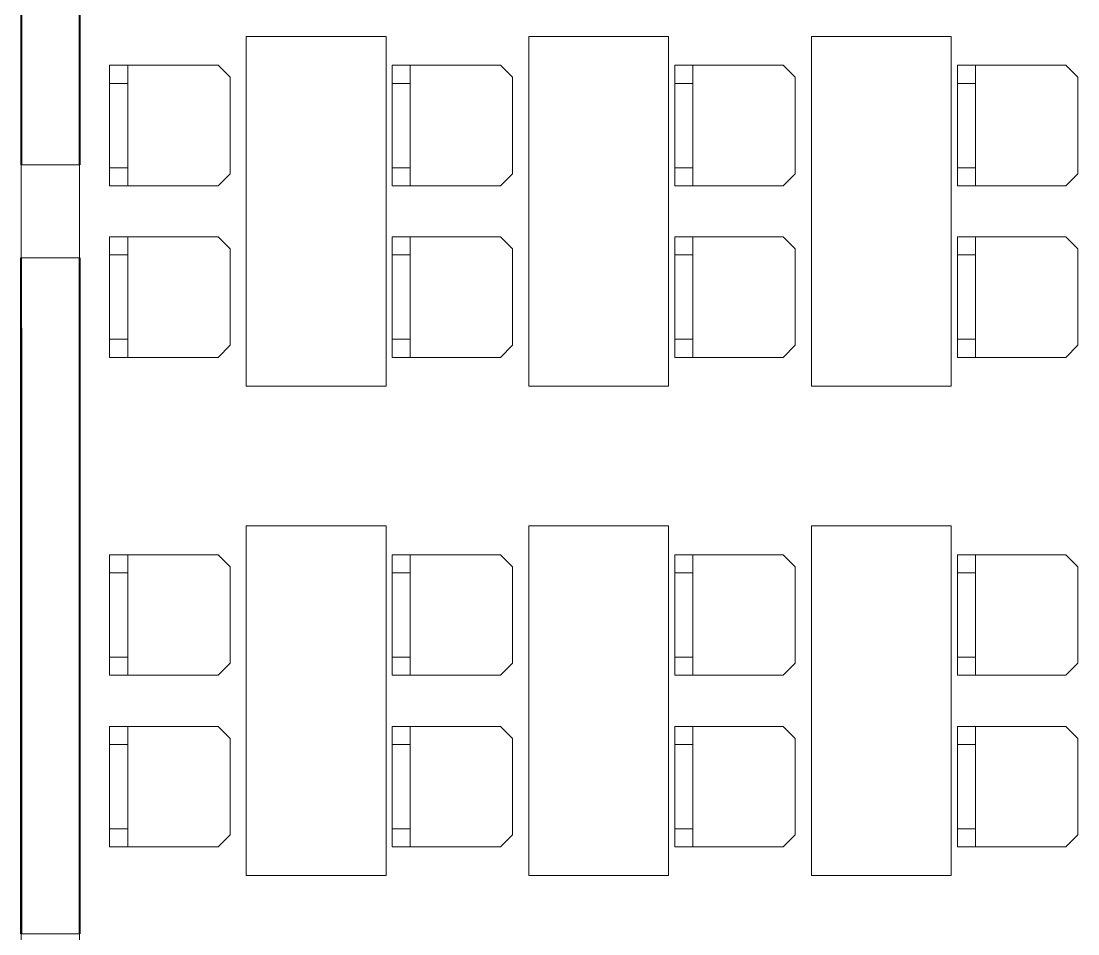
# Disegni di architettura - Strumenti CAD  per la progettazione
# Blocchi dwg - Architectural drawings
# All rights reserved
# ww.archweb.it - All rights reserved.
# Model space of a CAD drawing. Header units: millimetres. Extents: x 315.3 to 348.3, y 162.6 to 179.8.
# Drawn here: x 319.488 to 324.02, y 168.573 to 172.489 of the extents above; entities that cross this region are included whole.
import ezdxf

# ---------------------------------------------------------------- set-up
doc = ezdxf.new("R2010")
doc.units = ezdxf.units.MM
for name, color, linetype, lineweight in [('ARREDI attrezzature - furniture', 175, 'Continuous', 9), ('MURATURA sezioni - section wall', 7, 'Continuous', 40), ('STRUTTURA - structure', 7, 'Continuous', 20)]:
    doc.layers.add(name, color=color, linetype=linetype, lineweight=lineweight)

msp = doc.modelspace()

# ---------------------------------------------------------------- linework, layer by layer
at = {"layer": 'ARREDI attrezzature - furniture'}
for p, q in [((320.384, 172.2479, -0.5168), (320.3323, 172.2996, -0.5168)), ((321.5958, 172.2479, -0.5168), (321.5441, 172.2996, -0.5168)), ((322.8081, 172.2479, -0.5168), (322.7564, 172.2996, -0.5168)), ((324.0199, 172.2479, -0.5168), (323.9682, 172.2996, -0.5168)), ((319.8672, 171.9766), (319.8672, 172.1187)), ((321.079, 171.9766), (321.079, 172.1187)), ((322.2913, 171.9766), (322.2913, 172.1187)), ((323.5031, 171.9766), (323.5031, 172.1187)), ((320.3323, 171.7828, -0.5168), (320.384, 171.8345, -0.5168)), ((321.5441, 171.7828, -0.5168), (321.5958, 171.8345, -0.5168)), ((322.7564, 171.7828, -0.5168), (322.8081, 171.8345, -0.5168)), ((323.9682, 171.7828, -0.5168), (324.0199, 171.8345, -0.5168)), ((320.3323, 171.5632, -0.5168), (320.384, 171.5115, -0.5168)), ((321.5441, 171.5632, -0.5168), (321.5958, 171.5115, -0.5168)), ((322.7564, 171.5632, -0.5168), (322.8081, 171.5115, -0.5168)), ((323.9682, 171.5632, -0.5168), (324.0199, 171.5115, -0.5168)), ((319.8672, 171.3694), (319.8672, 171.2273)), ((321.079, 171.3694), (321.079, 171.2273)), ((322.2913, 171.3694), (322.2913, 171.2273)), ((323.5031, 171.3694), (323.5031, 171.2273)), ((320.384, 171.0981, -0.5168), (320.3323, 171.0464, -0.5168)), ((321.5958, 171.0981, -0.5168), (321.5441, 171.0464, -0.5168)), ((322.8081, 171.0981, -0.5168), (322.7564, 171.0464, -0.5168)), ((324.0199, 171.0981, -0.5168), (323.9682, 171.0464, -0.5168)), ((320.384, 170.1479, -0.5168), (320.3323, 170.1996, -0.5168)), ((321.5958, 170.1479, -0.5168), (321.5441, 170.1996, -0.5168)), ((322.8081, 170.1479, -0.5168), (322.7564, 170.1996, -0.5168)), ((324.0199, 170.1479, -0.5168), (323.9682, 170.1996, -0.5168)), ((319.8672, 169.8766), (319.8672, 170.0187)), ((321.079, 169.8766), (321.079, 170.0187)), ((322.2913, 169.8766), (322.2913, 170.0187)), ((323.5031, 169.8766), (323.5031, 170.0187)), ((320.3323, 169.6828, -0.5168), (320.384, 169.7345, -0.5168)), ((321.5441, 169.6828, -0.5168), (321.5958, 169.7345, -0.5168)), ((322.7564, 169.6828, -0.5168), (322.8081, 169.7345, -0.5168)), ((323.9682, 169.6828, -0.5168), (324.0199, 169.7345, -0.5168)), ((320.3323, 169.4632, -0.5168), (320.384, 169.4115, -0.5168)), ((321.5441, 169.4632, -0.5168), (321.5958, 169.4115, -0.5168)), ((322.7564, 169.4632, -0.5168), (322.8081, 169.4115, -0.5168)), ((323.9682, 169.4632, -0.5168), (324.0199, 169.4115, -0.5168)), ((319.8672, 169.2694), (319.8672, 169.1273)), ((321.079, 169.2694), (321.079, 169.1273)), ((322.2913, 169.2694), (322.2913, 169.1273)), ((323.5031, 169.2694), (323.5031, 169.1273)), ((320.384, 168.9981, -0.5168), (320.3323, 168.9464, -0.5168)), ((321.5958, 168.9981, -0.5168), (321.5441, 168.9464, -0.5168)), ((322.8081, 168.9981, -0.5168), (322.7564, 168.9464, -0.5168)), ((324.0199, 168.9981, -0.5168), (323.9682, 168.9464, -0.5168))]:
    msp.add_line(p, q, dxfattribs=at)
for points in [[(321.0527, 172.423), (321.0527, 170.923), (320.4527, 170.923), (320.4527, 172.423), (321.0527, 172.423)], [(322.2645, 172.423), (322.2645, 170.923), (321.6645, 170.923), (321.6645, 172.423), (322.2645, 172.423)], [(323.4768, 172.423), (323.4768, 170.923), (322.8768, 170.923), (322.8768, 172.423), (323.4768, 172.423)], [(319.9448, 171.8603), (319.9448, 172.2221)], [(321.1566, 171.8603), (321.1566, 172.2221)], [(322.3688, 171.8603), (322.3688, 172.2221)], [(323.5806, 171.8603), (323.5806, 172.2221)], [(319.9448, 171.4857), (319.9448, 171.124)], [(321.1566, 171.4857), (321.1566, 171.124)], [(322.3688, 171.4857), (322.3688, 171.124)], [(323.5806, 171.4857), (323.5806, 171.124)], [(321.0527, 168.823), (321.0527, 170.323), (320.4527, 170.323), (320.4527, 168.823), (321.0527, 168.823)], [(322.2645, 168.823), (322.2645, 170.323), (321.6645, 170.323), (321.6645, 168.823), (322.2645, 168.823)], [(323.4768, 168.823), (323.4768, 170.323), (322.8768, 170.323), (322.8768, 168.823), (323.4768, 168.823)], [(319.9448, 169.7603), (319.9448, 170.1221)], [(321.1566, 169.7603), (321.1566, 170.1221)], [(322.3688, 169.7603), (322.3688, 170.1221)], [(323.5806, 169.7603), (323.5806, 170.1221)], [(319.9448, 169.3857), (319.9448, 169.024)], [(321.1566, 169.3857), (321.1566, 169.024)], [(322.3688, 169.3857), (322.3688, 169.024)], [(323.5806, 169.3857), (323.5806, 169.024)]]:
    msp.add_lwpolyline(points, dxfattribs=at)
at = {"layer": 'ARREDI attrezzature - furniture', "elevation": 0.2584}
for points in [[(319.8672, 171.8345), (319.8672, 172.2221), (319.8672, 172.2221)], [(321.079, 171.8345), (321.079, 172.2221), (321.079, 172.2221)], [(322.2913, 171.8345), (322.2913, 172.2221), (322.2913, 172.2221)], [(323.5031, 171.8345), (323.5031, 172.2221), (323.5031, 172.2221)], [(319.8672, 171.5115), (319.8672, 171.124), (319.8672, 171.124)], [(321.079, 171.5115), (321.079, 171.124), (321.079, 171.124)], [(322.2913, 171.5115), (322.2913, 171.124), (322.2913, 171.124)], [(323.5031, 171.5115), (323.5031, 171.124), (323.5031, 171.124)], [(319.8672, 169.7345), (319.8672, 170.1221), (319.8672, 170.1221)], [(321.079, 169.7345), (321.079, 170.1221), (321.079, 170.1221)], [(322.2913, 169.7345), (322.2913, 170.1221), (322.2913, 170.1221)], [(323.5031, 169.7345), (323.5031, 170.1221), (323.5031, 170.1221)], [(319.8672, 169.4115), (319.8672, 169.024), (319.8672, 169.024)], [(321.079, 169.4115), (321.079, 169.024), (321.079, 169.024)], [(322.2913, 169.4115), (322.2913, 169.024), (322.2913, 169.024)], [(323.5031, 169.4115), (323.5031, 169.024), (323.5031, 169.024)]]:
    msp.add_lwpolyline(points, dxfattribs=at)
at = {"layer": 'ARREDI attrezzature - furniture'}
for points, invisible_edges in [([(319.9189, 172.2996), (319.9448, 171.7828, 0.5168), (320.3323, 171.7828), (320.3323, 172.2996)], 5), ([(320.3323, 171.7828), (320.3323, 172.2996), (320.384, 172.2479), (320.384, 171.8345)], 1), ([(321.1307, 172.2996), (321.1566, 171.7828, 0.5168), (321.5441, 171.7828), (321.5441, 172.2996)], 5), ([(321.5441, 171.7828), (321.5441, 172.2996), (321.5958, 172.2479), (321.5958, 171.8345)], 1), ([(322.343, 172.2996), (322.3688, 171.7828, 0.5168), (322.7564, 171.7828), (322.7564, 172.2996)], 5), ([(322.7564, 171.7828), (322.7564, 172.2996), (322.8081, 172.2479), (322.8081, 171.8345)], 1), ([(323.5548, 172.2996), (323.5806, 171.7828, 0.5168), (323.9682, 171.7828), (323.9682, 172.2996)], 5), ([(323.9682, 171.7828), (323.9682, 172.2996), (324.0199, 172.2479), (324.0199, 171.8345)], 1), ([(319.8672, 171.8603, 0.5168), (319.8672, 172.2221), (319.8672, 172.2221), (319.8672, 171.8603, 0.5168)], 4), ([(321.079, 171.8603, 0.5168), (321.079, 172.2221), (321.079, 172.2221), (321.079, 171.8603, 0.5168)], 4), ([(322.2913, 171.8603, 0.5168), (322.2913, 172.2221), (322.2913, 172.2221), (322.2913, 171.8603, 0.5168)], 4), ([(323.5031, 171.8603, 0.5168), (323.5031, 172.2221), (323.5031, 172.2221), (323.5031, 171.8603, 0.5168)], 4), ([(319.9189, 171.0464), (319.9448, 171.5632, 0.5168), (320.3323, 171.5632), (320.3323, 171.0464)], 5), ([(320.3323, 171.5632), (320.3323, 171.0464), (320.384, 171.0981), (320.384, 171.5115)], 1), ([(321.1307, 171.0464), (321.1566, 171.5632, 0.5168), (321.5441, 171.5632), (321.5441, 171.0464)], 5), ([(321.5441, 171.5632), (321.5441, 171.0464), (321.5958, 171.0981), (321.5958, 171.5115)], 1), ([(322.343, 171.0464), (322.3688, 171.5632, 0.5168), (322.7564, 171.5632), (322.7564, 171.0464)], 5), ([(322.7564, 171.5632), (322.7564, 171.0464), (322.8081, 171.0981), (322.8081, 171.5115)], 1), ([(323.5548, 171.0464), (323.5806, 171.5632, 0.5168), (323.9682, 171.5632), (323.9682, 171.0464)], 5), ([(323.9682, 171.5632), (323.9682, 171.0464), (324.0199, 171.0981), (324.0199, 171.5115)], 1), ([(319.8672, 171.4857, 0.5168), (319.8672, 171.124), (319.8672, 171.124), (319.8672, 171.4857, 0.5168)], 4), ([(321.079, 171.4857, 0.5168), (321.079, 171.124), (321.079, 171.124), (321.079, 171.4857, 0.5168)], 4), ([(322.2913, 171.4857, 0.5168), (322.2913, 171.124), (322.2913, 171.124), (322.2913, 171.4857, 0.5168)], 4), ([(323.5031, 171.4857, 0.5168), (323.5031, 171.124), (323.5031, 171.124), (323.5031, 171.4857, 0.5168)], 4), ([(319.9189, 170.1996), (319.9448, 169.6828, 0.5168), (320.3323, 169.6828), (320.3323, 170.1996)], 5), ([(320.3323, 169.6828), (320.3323, 170.1996), (320.384, 170.1479), (320.384, 169.7345)], 1), ([(321.1307, 170.1996), (321.1566, 169.6828, 0.5168), (321.5441, 169.6828), (321.5441, 170.1996)], 5), ([(321.5441, 169.6828), (321.5441, 170.1996), (321.5958, 170.1479), (321.5958, 169.7345)], 1), ([(322.343, 170.1996), (322.3688, 169.6828, 0.5168), (322.7564, 169.6828), (322.7564, 170.1996)], 5), ([(322.7564, 169.6828), (322.7564, 170.1996), (322.8081, 170.1479), (322.8081, 169.7345)], 1), ([(323.5548, 170.1996), (323.5806, 169.6828, 0.5168), (323.9682, 169.6828), (323.9682, 170.1996)], 5), ([(323.9682, 169.6828), (323.9682, 170.1996), (324.0199, 170.1479), (324.0199, 169.7345)], 1), ([(319.8672, 169.7603, 0.5168), (319.8672, 170.1221), (319.8672, 170.1221), (319.8672, 169.7603, 0.5168)], 4), ([(321.079, 169.7603, 0.5168), (321.079, 170.1221), (321.079, 170.1221), (321.079, 169.7603, 0.5168)], 4), ([(322.2913, 169.7603, 0.5168), (322.2913, 170.1221), (322.2913, 170.1221), (322.2913, 169.7603, 0.5168)], 4), ([(323.5031, 169.7603, 0.5168), (323.5031, 170.1221), (323.5031, 170.1221), (323.5031, 169.7603, 0.5168)], 4), ([(319.9189, 168.9464), (319.9448, 169.4632, 0.5168), (320.3323, 169.4632), (320.3323, 168.9464)], 5), ([(320.3323, 169.4632), (320.3323, 168.9464), (320.384, 168.9981), (320.384, 169.4115)], 1), ([(321.1307, 168.9464), (321.1566, 169.4632, 0.5168), (321.5441, 169.4632), (321.5441, 168.9464)], 5), ([(321.5441, 169.4632), (321.5441, 168.9464), (321.5958, 168.9981), (321.5958, 169.4115)], 1), ([(322.343, 168.9464), (322.3688, 169.4632, 0.5168), (322.7564, 169.4632), (322.7564, 168.9464)], 5), ([(322.7564, 169.4632), (322.7564, 168.9464), (322.8081, 168.9981), (322.8081, 169.4115)], 1), ([(323.5548, 168.9464), (323.5806, 169.4632, 0.5168), (323.9682, 169.4632), (323.9682, 168.9464)], 5), ([(323.9682, 169.4632), (323.9682, 168.9464), (324.0199, 168.9981), (324.0199, 169.4115)], 1), ([(319.8672, 169.3857, 0.5168), (319.8672, 169.024), (319.8672, 169.024), (319.8672, 169.3857, 0.5168)], 4), ([(321.079, 169.3857, 0.5168), (321.079, 169.024), (321.079, 169.024), (321.079, 169.3857, 0.5168)], 4), ([(322.2913, 169.3857, 0.5168), (322.2913, 169.024), (322.2913, 169.024), (322.2913, 169.3857, 0.5168)], 4), ([(323.5031, 169.3857, 0.5168), (323.5031, 169.024), (323.5031, 169.024), (323.5031, 169.3857, 0.5168)], 4)]:
    msp.add_3dface(points, dxfattribs=dict(at, invisible_edges=invisible_edges))
at = {"layer": 'MURATURA sezioni - section wall'}
msp.add_line((319.4878, 168.573), (319.4878, 171.473), dxfattribs=at)
for points in [[(319.4878, 174.773), (319.4878, 171.873)], [(319.7378, 174.773), (319.7378, 171.873)], [(319.7378, 171.473), (319.7378, 168.573)], [(319.4878, 171.173), (319.4878, 168.573)]]:
    msp.add_lwpolyline(points, dxfattribs=at)
at = {"layer": 'STRUTTURA - structure'}
for points in [[(319.7378, 171.873), (319.7378, 171.473), (319.4878, 171.473), (319.4878, 171.873)], [(319.7378, 168.573), (319.7378, 168.173), (319.4878, 168.173), (319.4878, 168.573)]]:
    msp.add_lwpolyline(points, close=True, dxfattribs=at)

# ---------------------------------------------------------------- meshes
at = {"layer": 'ARREDI attrezzature - furniture'}
mesh = msp.add_polymesh((6, 3), dxfattribs=at)
for k, corner in enumerate([(319.9448, 172.2221, 1.4211), (319.9448, 172.2221, 0.5168), (319.9448, 172.2221, 0.5168), (319.8672, 172.2221, 1.4211), (319.8672, 172.2221, 0.5168), (319.8672, 172.2221, 0.5168), (319.8672, 172.2996, 1.4211), (319.8672, 172.2996, 0.5168), (319.8672, 172.2221, 0.5168), (319.9448, 172.2996, 1.4211), (319.9448, 172.2996, 0.5168), (319.9448, 172.2221, 0.5168), (319.9448, 172.2996, 1.4211), (319.9448, 172.2996, 1.4211), (319.9448, 172.2221, 1.4211), (319.8672, 172.2996, 1.4211), (319.8672, 172.2996, 1.4211), (319.8672, 172.2221, 1.4211)]):
    mesh.set_mesh_vertex(divmod(k, 3), corner)
mesh = msp.add_polymesh((6, 3), dxfattribs=at)
for k, corner in enumerate([(321.1566, 172.2221, 1.4211), (321.1566, 172.2221, 0.5168), (321.1566, 172.2221, 0.5168), (321.079, 172.2221, 1.4211), (321.079, 172.2221, 0.5168), (321.079, 172.2221, 0.5168), (321.079, 172.2996, 1.4211), (321.079, 172.2996, 0.5168), (321.079, 172.2221, 0.5168), (321.1566, 172.2996, 1.4211), (321.1566, 172.2996, 0.5168), (321.1566, 172.2221, 0.5168), (321.1566, 172.2996, 1.4211), (321.1566, 172.2996, 1.4211), (321.1566, 172.2221, 1.4211), (321.079, 172.2996, 1.4211), (321.079, 172.2996, 1.4211), (321.079, 172.2221, 1.4211)]):
    mesh.set_mesh_vertex(divmod(k, 3), corner)
mesh = msp.add_polymesh((6, 3), dxfattribs=at)
for k, corner in enumerate([(322.3688, 172.2221, 1.4211), (322.3688, 172.2221, 0.5168), (322.3688, 172.2221, 0.5168), (322.2913, 172.2221, 1.4211), (322.2913, 172.2221, 0.5168), (322.2913, 172.2221, 0.5168), (322.2913, 172.2996, 1.4211), (322.2913, 172.2996, 0.5168), (322.2913, 172.2221, 0.5168), (322.3688, 172.2996, 1.4211), (322.3688, 172.2996, 0.5168), (322.3688, 172.2221, 0.5168), (322.3688, 172.2996, 1.4211), (322.3688, 172.2996, 1.4211), (322.3688, 172.2221, 1.4211), (322.2913, 172.2996, 1.4211), (322.2913, 172.2996, 1.4211), (322.2913, 172.2221, 1.4211)]):
    mesh.set_mesh_vertex(divmod(k, 3), corner)
mesh = msp.add_polymesh((6, 3), dxfattribs=at)
for k, corner in enumerate([(323.5806, 172.2221, 1.4211), (323.5806, 172.2221, 0.5168), (323.5806, 172.2221, 0.5168), (323.5031, 172.2221, 1.4211), (323.5031, 172.2221, 0.5168), (323.5031, 172.2221, 0.5168), (323.5031, 172.2996, 1.4211), (323.5031, 172.2996, 0.5168), (323.5031, 172.2221, 0.5168), (323.5806, 172.2996, 1.4211), (323.5806, 172.2996, 0.5168), (323.5806, 172.2221, 0.5168), (323.5806, 172.2996, 1.4211), (323.5806, 172.2996, 1.4211), (323.5806, 172.2221, 1.4211), (323.5031, 172.2996, 1.4211), (323.5031, 172.2996, 1.4211), (323.5031, 172.2221, 1.4211)]):
    mesh.set_mesh_vertex(divmod(k, 3), corner)
mesh = msp.add_polymesh((6, 3), dxfattribs=at)
for k, corner in enumerate([(319.9448, 171.8603, 1.4211), (319.9448, 171.8603, 0.5168), (319.9448, 171.8603, 0.5168), (319.8672, 171.8603, 1.4211), (319.8672, 171.8603, 0.5168), (319.8672, 171.8603, 0.5168), (319.8672, 171.7828, 1.4211), (319.8672, 171.7828, 0.5168), (319.8672, 171.8603, 0.5168), (319.9448, 171.7828, 1.4211), (319.9448, 171.7828, 0.5168), (319.9448, 171.8603, 0.5168), (319.9448, 171.7828, 1.4211), (319.9448, 171.7828, 1.4211), (319.9448, 171.8603, 1.4211), (319.8672, 171.7828, 1.4211), (319.8672, 171.7828, 1.4211), (319.8672, 171.8603, 1.4211)]):
    mesh.set_mesh_vertex(divmod(k, 3), corner)
mesh = msp.add_polymesh((6, 3), dxfattribs=at)
for k, corner in enumerate([(321.1566, 171.8603, 1.4211), (321.1566, 171.8603, 0.5168), (321.1566, 171.8603, 0.5168), (321.079, 171.8603, 1.4211), (321.079, 171.8603, 0.5168), (321.079, 171.8603, 0.5168), (321.079, 171.7828, 1.4211), (321.079, 171.7828, 0.5168), (321.079, 171.8603, 0.5168), (321.1566, 171.7828, 1.4211), (321.1566, 171.7828, 0.5168), (321.1566, 171.8603, 0.5168), (321.1566, 171.7828, 1.4211), (321.1566, 171.7828, 1.4211), (321.1566, 171.8603, 1.4211), (321.079, 171.7828, 1.4211), (321.079, 171.7828, 1.4211), (321.079, 171.8603, 1.4211)]):
    mesh.set_mesh_vertex(divmod(k, 3), corner)
mesh = msp.add_polymesh((6, 3), dxfattribs=at)
for k, corner in enumerate([(322.3688, 171.8603, 1.4211), (322.3688, 171.8603, 0.5168), (322.3688, 171.8603, 0.5168), (322.2913, 171.8603, 1.4211), (322.2913, 171.8603, 0.5168), (322.2913, 171.8603, 0.5168), (322.2913, 171.7828, 1.4211), (322.2913, 171.7828, 0.5168), (322.2913, 171.8603, 0.5168), (322.3688, 171.7828, 1.4211), (322.3688, 171.7828, 0.5168), (322.3688, 171.8603, 0.5168), (322.3688, 171.7828, 1.4211), (322.3688, 171.7828, 1.4211), (322.3688, 171.8603, 1.4211), (322.2913, 171.7828, 1.4211), (322.2913, 171.7828, 1.4211), (322.2913, 171.8603, 1.4211)]):
    mesh.set_mesh_vertex(divmod(k, 3), corner)
mesh = msp.add_polymesh((6, 3), dxfattribs=at)
for k, corner in enumerate([(323.5806, 171.8603, 1.4211), (323.5806, 171.8603, 0.5168), (323.5806, 171.8603, 0.5168), (323.5031, 171.8603, 1.4211), (323.5031, 171.8603, 0.5168), (323.5031, 171.8603, 0.5168), (323.5031, 171.7828, 1.4211), (323.5031, 171.7828, 0.5168), (323.5031, 171.8603, 0.5168), (323.5806, 171.7828, 1.4211), (323.5806, 171.7828, 0.5168), (323.5806, 171.8603, 0.5168), (323.5806, 171.7828, 1.4211), (323.5806, 171.7828, 1.4211), (323.5806, 171.8603, 1.4211), (323.5031, 171.7828, 1.4211), (323.5031, 171.7828, 1.4211), (323.5031, 171.8603, 1.4211)]):
    mesh.set_mesh_vertex(divmod(k, 3), corner)
mesh = msp.add_polymesh((6, 3), dxfattribs=at)
for k, corner in enumerate([(319.9448, 171.4857, 1.4211), (319.9448, 171.4857, 0.5168), (319.9448, 171.4857, 0.5168), (319.8672, 171.4857, 1.4211), (319.8672, 171.4857, 0.5168), (319.8672, 171.4857, 0.5168), (319.8672, 171.5632, 1.4211), (319.8672, 171.5632, 0.5168), (319.8672, 171.4857, 0.5168), (319.9448, 171.5632, 1.4211), (319.9448, 171.5632, 0.5168), (319.9448, 171.4857, 0.5168), (319.9448, 171.5632, 1.4211), (319.9448, 171.5632, 1.4211), (319.9448, 171.4857, 1.4211), (319.8672, 171.5632, 1.4211), (319.8672, 171.5632, 1.4211), (319.8672, 171.4857, 1.4211)]):
    mesh.set_mesh_vertex(divmod(k, 3), corner)
mesh = msp.add_polymesh((6, 3), dxfattribs=at)
for k, corner in enumerate([(321.1566, 171.4857, 1.4211), (321.1566, 171.4857, 0.5168), (321.1566, 171.4857, 0.5168), (321.079, 171.4857, 1.4211), (321.079, 171.4857, 0.5168), (321.079, 171.4857, 0.5168), (321.079, 171.5632, 1.4211), (321.079, 171.5632, 0.5168), (321.079, 171.4857, 0.5168), (321.1566, 171.5632, 1.4211), (321.1566, 171.5632, 0.5168), (321.1566, 171.4857, 0.5168), (321.1566, 171.5632, 1.4211), (321.1566, 171.5632, 1.4211), (321.1566, 171.4857, 1.4211), (321.079, 171.5632, 1.4211), (321.079, 171.5632, 1.4211), (321.079, 171.4857, 1.4211)]):
    mesh.set_mesh_vertex(divmod(k, 3), corner)
mesh = msp.add_polymesh((6, 3), dxfattribs=at)
for k, corner in enumerate([(322.3688, 171.4857, 1.4211), (322.3688, 171.4857, 0.5168), (322.3688, 171.4857, 0.5168), (322.2913, 171.4857, 1.4211), (322.2913, 171.4857, 0.5168), (322.2913, 171.4857, 0.5168), (322.2913, 171.5632, 1.4211), (322.2913, 171.5632, 0.5168), (322.2913, 171.4857, 0.5168), (322.3688, 171.5632, 1.4211), (322.3688, 171.5632, 0.5168), (322.3688, 171.4857, 0.5168), (322.3688, 171.5632, 1.4211), (322.3688, 171.5632, 1.4211), (322.3688, 171.4857, 1.4211), (322.2913, 171.5632, 1.4211), (322.2913, 171.5632, 1.4211), (322.2913, 171.4857, 1.4211)]):
    mesh.set_mesh_vertex(divmod(k, 3), corner)
mesh = msp.add_polymesh((6, 3), dxfattribs=at)
for k, corner in enumerate([(323.5806, 171.4857, 1.4211), (323.5806, 171.4857, 0.5168), (323.5806, 171.4857, 0.5168), (323.5031, 171.4857, 1.4211), (323.5031, 171.4857, 0.5168), (323.5031, 171.4857, 0.5168), (323.5031, 171.5632, 1.4211), (323.5031, 171.5632, 0.5168), (323.5031, 171.4857, 0.5168), (323.5806, 171.5632, 1.4211), (323.5806, 171.5632, 0.5168), (323.5806, 171.4857, 0.5168), (323.5806, 171.5632, 1.4211), (323.5806, 171.5632, 1.4211), (323.5806, 171.4857, 1.4211), (323.5031, 171.5632, 1.4211), (323.5031, 171.5632, 1.4211), (323.5031, 171.4857, 1.4211)]):
    mesh.set_mesh_vertex(divmod(k, 3), corner)
mesh = msp.add_polymesh((6, 3), dxfattribs=at)
for k, corner in enumerate([(319.9448, 171.124, 1.4211), (319.9448, 171.124, 0.5168), (319.9448, 171.124, 0.5168), (319.8672, 171.124, 1.4211), (319.8672, 171.124, 0.5168), (319.8672, 171.124, 0.5168), (319.8672, 171.0464, 1.4211), (319.8672, 171.0464, 0.5168), (319.8672, 171.124, 0.5168), (319.9448, 171.0464, 1.4211), (319.9448, 171.0464, 0.5168), (319.9448, 171.124, 0.5168), (319.9448, 171.0464, 1.4211), (319.9448, 171.0464, 1.4211), (319.9448, 171.124, 1.4211), (319.8672, 171.0464, 1.4211), (319.8672, 171.0464, 1.4211), (319.8672, 171.124, 1.4211)]):
    mesh.set_mesh_vertex(divmod(k, 3), corner)
mesh = msp.add_polymesh((6, 3), dxfattribs=at)
for k, corner in enumerate([(321.1566, 171.124, 1.4211), (321.1566, 171.124, 0.5168), (321.1566, 171.124, 0.5168), (321.079, 171.124, 1.4211), (321.079, 171.124, 0.5168), (321.079, 171.124, 0.5168), (321.079, 171.0464, 1.4211), (321.079, 171.0464, 0.5168), (321.079, 171.124, 0.5168), (321.1566, 171.0464, 1.4211), (321.1566, 171.0464, 0.5168), (321.1566, 171.124, 0.5168), (321.1566, 171.0464, 1.4211), (321.1566, 171.0464, 1.4211), (321.1566, 171.124, 1.4211), (321.079, 171.0464, 1.4211), (321.079, 171.0464, 1.4211), (321.079, 171.124, 1.4211)]):
    mesh.set_mesh_vertex(divmod(k, 3), corner)
mesh = msp.add_polymesh((6, 3), dxfattribs=at)
for k, corner in enumerate([(322.3688, 171.124, 1.4211), (322.3688, 171.124, 0.5168), (322.3688, 171.124, 0.5168), (322.2913, 171.124, 1.4211), (322.2913, 171.124, 0.5168), (322.2913, 171.124, 0.5168), (322.2913, 171.0464, 1.4211), (322.2913, 171.0464, 0.5168), (322.2913, 171.124, 0.5168), (322.3688, 171.0464, 1.4211), (322.3688, 171.0464, 0.5168), (322.3688, 171.124, 0.5168), (322.3688, 171.0464, 1.4211), (322.3688, 171.0464, 1.4211), (322.3688, 171.124, 1.4211), (322.2913, 171.0464, 1.4211), (322.2913, 171.0464, 1.4211), (322.2913, 171.124, 1.4211)]):
    mesh.set_mesh_vertex(divmod(k, 3), corner)
mesh = msp.add_polymesh((6, 3), dxfattribs=at)
for k, corner in enumerate([(323.5806, 171.124, 1.4211), (323.5806, 171.124, 0.5168), (323.5806, 171.124, 0.5168), (323.5031, 171.124, 1.4211), (323.5031, 171.124, 0.5168), (323.5031, 171.124, 0.5168), (323.5031, 171.0464, 1.4211), (323.5031, 171.0464, 0.5168), (323.5031, 171.124, 0.5168), (323.5806, 171.0464, 1.4211), (323.5806, 171.0464, 0.5168), (323.5806, 171.124, 0.5168), (323.5806, 171.0464, 1.4211), (323.5806, 171.0464, 1.4211), (323.5806, 171.124, 1.4211), (323.5031, 171.0464, 1.4211), (323.5031, 171.0464, 1.4211), (323.5031, 171.124, 1.4211)]):
    mesh.set_mesh_vertex(divmod(k, 3), corner)
mesh = msp.add_polymesh((6, 3), dxfattribs=at)
for k, corner in enumerate([(319.9448, 170.1221, 1.4211), (319.9448, 170.1221, 0.5168), (319.9448, 170.1221, 0.5168), (319.8672, 170.1221, 1.4211), (319.8672, 170.1221, 0.5168), (319.8672, 170.1221, 0.5168), (319.8672, 170.1996, 1.4211), (319.8672, 170.1996, 0.5168), (319.8672, 170.1221, 0.5168), (319.9448, 170.1996, 1.4211), (319.9448, 170.1996, 0.5168), (319.9448, 170.1221, 0.5168), (319.9448, 170.1996, 1.4211), (319.9448, 170.1996, 1.4211), (319.9448, 170.1221, 1.4211), (319.8672, 170.1996, 1.4211), (319.8672, 170.1996, 1.4211), (319.8672, 170.1221, 1.4211)]):
    mesh.set_mesh_vertex(divmod(k, 3), corner)
mesh = msp.add_polymesh((6, 3), dxfattribs=at)
for k, corner in enumerate([(321.1566, 170.1221, 1.4211), (321.1566, 170.1221, 0.5168), (321.1566, 170.1221, 0.5168), (321.079, 170.1221, 1.4211), (321.079, 170.1221, 0.5168), (321.079, 170.1221, 0.5168), (321.079, 170.1996, 1.4211), (321.079, 170.1996, 0.5168), (321.079, 170.1221, 0.5168), (321.1566, 170.1996, 1.4211), (321.1566, 170.1996, 0.5168), (321.1566, 170.1221, 0.5168), (321.1566, 170.1996, 1.4211), (321.1566, 170.1996, 1.4211), (321.1566, 170.1221, 1.4211), (321.079, 170.1996, 1.4211), (321.079, 170.1996, 1.4211), (321.079, 170.1221, 1.4211)]):
    mesh.set_mesh_vertex(divmod(k, 3), corner)
mesh = msp.add_polymesh((6, 3), dxfattribs=at)
for k, corner in enumerate([(322.3688, 170.1221, 1.4211), (322.3688, 170.1221, 0.5168), (322.3688, 170.1221, 0.5168), (322.2913, 170.1221, 1.4211), (322.2913, 170.1221, 0.5168), (322.2913, 170.1221, 0.5168), (322.2913, 170.1996, 1.4211), (322.2913, 170.1996, 0.5168), (322.2913, 170.1221, 0.5168), (322.3688, 170.1996, 1.4211), (322.3688, 170.1996, 0.5168), (322.3688, 170.1221, 0.5168), (322.3688, 170.1996, 1.4211), (322.3688, 170.1996, 1.4211), (322.3688, 170.1221, 1.4211), (322.2913, 170.1996, 1.4211), (322.2913, 170.1996, 1.4211), (322.2913, 170.1221, 1.4211)]):
    mesh.set_mesh_vertex(divmod(k, 3), corner)
mesh = msp.add_polymesh((6, 3), dxfattribs=at)
for k, corner in enumerate([(323.5806, 170.1221, 1.4211), (323.5806, 170.1221, 0.5168), (323.5806, 170.1221, 0.5168), (323.5031, 170.1221, 1.4211), (323.5031, 170.1221, 0.5168), (323.5031, 170.1221, 0.5168), (323.5031, 170.1996, 1.4211), (323.5031, 170.1996, 0.5168), (323.5031, 170.1221, 0.5168), (323.5806, 170.1996, 1.4211), (323.5806, 170.1996, 0.5168), (323.5806, 170.1221, 0.5168), (323.5806, 170.1996, 1.4211), (323.5806, 170.1996, 1.4211), (323.5806, 170.1221, 1.4211), (323.5031, 170.1996, 1.4211), (323.5031, 170.1996, 1.4211), (323.5031, 170.1221, 1.4211)]):
    mesh.set_mesh_vertex(divmod(k, 3), corner)
mesh = msp.add_polymesh((6, 3), dxfattribs=at)
for k, corner in enumerate([(319.9448, 169.7603, 1.4211), (319.9448, 169.7603, 0.5168), (319.9448, 169.7603, 0.5168), (319.8672, 169.7603, 1.4211), (319.8672, 169.7603, 0.5168), (319.8672, 169.7603, 0.5168), (319.8672, 169.6828, 1.4211), (319.8672, 169.6828, 0.5168), (319.8672, 169.7603, 0.5168), (319.9448, 169.6828, 1.4211), (319.9448, 169.6828, 0.5168), (319.9448, 169.7603, 0.5168), (319.9448, 169.6828, 1.4211), (319.9448, 169.6828, 1.4211), (319.9448, 169.7603, 1.4211), (319.8672, 169.6828, 1.4211), (319.8672, 169.6828, 1.4211), (319.8672, 169.7603, 1.4211)]):
    mesh.set_mesh_vertex(divmod(k, 3), corner)
mesh = msp.add_polymesh((6, 3), dxfattribs=at)
for k, corner in enumerate([(321.1566, 169.7603, 1.4211), (321.1566, 169.7603, 0.5168), (321.1566, 169.7603, 0.5168), (321.079, 169.7603, 1.4211), (321.079, 169.7603, 0.5168), (321.079, 169.7603, 0.5168), (321.079, 169.6828, 1.4211), (321.079, 169.6828, 0.5168), (321.079, 169.7603, 0.5168), (321.1566, 169.6828, 1.4211), (321.1566, 169.6828, 0.5168), (321.1566, 169.7603, 0.5168), (321.1566, 169.6828, 1.4211), (321.1566, 169.6828, 1.4211), (321.1566, 169.7603, 1.4211), (321.079, 169.6828, 1.4211), (321.079, 169.6828, 1.4211), (321.079, 169.7603, 1.4211)]):
    mesh.set_mesh_vertex(divmod(k, 3), corner)
mesh = msp.add_polymesh((6, 3), dxfattribs=at)
for k, corner in enumerate([(322.3688, 169.7603, 1.4211), (322.3688, 169.7603, 0.5168), (322.3688, 169.7603, 0.5168), (322.2913, 169.7603, 1.4211), (322.2913, 169.7603, 0.5168), (322.2913, 169.7603, 0.5168), (322.2913, 169.6828, 1.4211), (322.2913, 169.6828, 0.5168), (322.2913, 169.7603, 0.5168), (322.3688, 169.6828, 1.4211), (322.3688, 169.6828, 0.5168), (322.3688, 169.7603, 0.5168), (322.3688, 169.6828, 1.4211), (322.3688, 169.6828, 1.4211), (322.3688, 169.7603, 1.4211), (322.2913, 169.6828, 1.4211), (322.2913, 169.6828, 1.4211), (322.2913, 169.7603, 1.4211)]):
    mesh.set_mesh_vertex(divmod(k, 3), corner)
mesh = msp.add_polymesh((6, 3), dxfattribs=at)
for k, corner in enumerate([(323.5806, 169.7603, 1.4211), (323.5806, 169.7603, 0.5168), (323.5806, 169.7603, 0.5168), (323.5031, 169.7603, 1.4211), (323.5031, 169.7603, 0.5168), (323.5031, 169.7603, 0.5168), (323.5031, 169.6828, 1.4211), (323.5031, 169.6828, 0.5168), (323.5031, 169.7603, 0.5168), (323.5806, 169.6828, 1.4211), (323.5806, 169.6828, 0.5168), (323.5806, 169.7603, 0.5168), (323.5806, 169.6828, 1.4211), (323.5806, 169.6828, 1.4211), (323.5806, 169.7603, 1.4211), (323.5031, 169.6828, 1.4211), (323.5031, 169.6828, 1.4211), (323.5031, 169.7603, 1.4211)]):
    mesh.set_mesh_vertex(divmod(k, 3), corner)
mesh = msp.add_polymesh((6, 3), dxfattribs=at)
for k, corner in enumerate([(319.9448, 169.3857, 1.4211), (319.9448, 169.3857, 0.5168), (319.9448, 169.3857, 0.5168), (319.8672, 169.3857, 1.4211), (319.8672, 169.3857, 0.5168), (319.8672, 169.3857, 0.5168), (319.8672, 169.4632, 1.4211), (319.8672, 169.4632, 0.5168), (319.8672, 169.3857, 0.5168), (319.9448, 169.4632, 1.4211), (319.9448, 169.4632, 0.5168), (319.9448, 169.3857, 0.5168), (319.9448, 169.4632, 1.4211), (319.9448, 169.4632, 1.4211), (319.9448, 169.3857, 1.4211), (319.8672, 169.4632, 1.4211), (319.8672, 169.4632, 1.4211), (319.8672, 169.3857, 1.4211)]):
    mesh.set_mesh_vertex(divmod(k, 3), corner)
mesh = msp.add_polymesh((6, 3), dxfattribs=at)
for k, corner in enumerate([(321.1566, 169.3857, 1.4211), (321.1566, 169.3857, 0.5168), (321.1566, 169.3857, 0.5168), (321.079, 169.3857, 1.4211), (321.079, 169.3857, 0.5168), (321.079, 169.3857, 0.5168), (321.079, 169.4632, 1.4211), (321.079, 169.4632, 0.5168), (321.079, 169.3857, 0.5168), (321.1566, 169.4632, 1.4211), (321.1566, 169.4632, 0.5168), (321.1566, 169.3857, 0.5168), (321.1566, 169.4632, 1.4211), (321.1566, 169.4632, 1.4211), (321.1566, 169.3857, 1.4211), (321.079, 169.4632, 1.4211), (321.079, 169.4632, 1.4211), (321.079, 169.3857, 1.4211)]):
    mesh.set_mesh_vertex(divmod(k, 3), corner)
mesh = msp.add_polymesh((6, 3), dxfattribs=at)
for k, corner in enumerate([(322.3688, 169.3857, 1.4211), (322.3688, 169.3857, 0.5168), (322.3688, 169.3857, 0.5168), (322.2913, 169.3857, 1.4211), (322.2913, 169.3857, 0.5168), (322.2913, 169.3857, 0.5168), (322.2913, 169.4632, 1.4211), (322.2913, 169.4632, 0.5168), (322.2913, 169.3857, 0.5168), (322.3688, 169.4632, 1.4211), (322.3688, 169.4632, 0.5168), (322.3688, 169.3857, 0.5168), (322.3688, 169.4632, 1.4211), (322.3688, 169.4632, 1.4211), (322.3688, 169.3857, 1.4211), (322.2913, 169.4632, 1.4211), (322.2913, 169.4632, 1.4211), (322.2913, 169.3857, 1.4211)]):
    mesh.set_mesh_vertex(divmod(k, 3), corner)
mesh = msp.add_polymesh((6, 3), dxfattribs=at)
for k, corner in enumerate([(323.5806, 169.3857, 1.4211), (323.5806, 169.3857, 0.5168), (323.5806, 169.3857, 0.5168), (323.5031, 169.3857, 1.4211), (323.5031, 169.3857, 0.5168), (323.5031, 169.3857, 0.5168), (323.5031, 169.4632, 1.4211), (323.5031, 169.4632, 0.5168), (323.5031, 169.3857, 0.5168), (323.5806, 169.4632, 1.4211), (323.5806, 169.4632, 0.5168), (323.5806, 169.3857, 0.5168), (323.5806, 169.4632, 1.4211), (323.5806, 169.4632, 1.4211), (323.5806, 169.3857, 1.4211), (323.5031, 169.4632, 1.4211), (323.5031, 169.4632, 1.4211), (323.5031, 169.3857, 1.4211)]):
    mesh.set_mesh_vertex(divmod(k, 3), corner)
mesh = msp.add_polymesh((6, 3), dxfattribs=at)
for k, corner in enumerate([(319.9448, 169.024, 1.4211), (319.9448, 169.024, 0.5168), (319.9448, 169.024, 0.5168), (319.8672, 169.024, 1.4211), (319.8672, 169.024, 0.5168), (319.8672, 169.024, 0.5168), (319.8672, 168.9464, 1.4211), (319.8672, 168.9464, 0.5168), (319.8672, 169.024, 0.5168), (319.9448, 168.9464, 1.4211), (319.9448, 168.9464, 0.5168), (319.9448, 169.024, 0.5168), (319.9448, 168.9464, 1.4211), (319.9448, 168.9464, 1.4211), (319.9448, 169.024, 1.4211), (319.8672, 168.9464, 1.4211), (319.8672, 168.9464, 1.4211), (319.8672, 169.024, 1.4211)]):
    mesh.set_mesh_vertex(divmod(k, 3), corner)
mesh = msp.add_polymesh((6, 3), dxfattribs=at)
for k, corner in enumerate([(321.1566, 169.024, 1.4211), (321.1566, 169.024, 0.5168), (321.1566, 169.024, 0.5168), (321.079, 169.024, 1.4211), (321.079, 169.024, 0.5168), (321.079, 169.024, 0.5168), (321.079, 168.9464, 1.4211), (321.079, 168.9464, 0.5168), (321.079, 169.024, 0.5168), (321.1566, 168.9464, 1.4211), (321.1566, 168.9464, 0.5168), (321.1566, 169.024, 0.5168), (321.1566, 168.9464, 1.4211), (321.1566, 168.9464, 1.4211), (321.1566, 169.024, 1.4211), (321.079, 168.9464, 1.4211), (321.079, 168.9464, 1.4211), (321.079, 169.024, 1.4211)]):
    mesh.set_mesh_vertex(divmod(k, 3), corner)
mesh = msp.add_polymesh((6, 3), dxfattribs=at)
for k, corner in enumerate([(322.3688, 169.024, 1.4211), (322.3688, 169.024, 0.5168), (322.3688, 169.024, 0.5168), (322.2913, 169.024, 1.4211), (322.2913, 169.024, 0.5168), (322.2913, 169.024, 0.5168), (322.2913, 168.9464, 1.4211), (322.2913, 168.9464, 0.5168), (322.2913, 169.024, 0.5168), (322.3688, 168.9464, 1.4211), (322.3688, 168.9464, 0.5168), (322.3688, 169.024, 0.5168), (322.3688, 168.9464, 1.4211), (322.3688, 168.9464, 1.4211), (322.3688, 169.024, 1.4211), (322.2913, 168.9464, 1.4211), (322.2913, 168.9464, 1.4211), (322.2913, 169.024, 1.4211)]):
    mesh.set_mesh_vertex(divmod(k, 3), corner)
mesh = msp.add_polymesh((6, 3), dxfattribs=at)
for k, corner in enumerate([(323.5806, 169.024, 1.4211), (323.5806, 169.024, 0.5168), (323.5806, 169.024, 0.5168), (323.5031, 169.024, 1.4211), (323.5031, 169.024, 0.5168), (323.5031, 169.024, 0.5168), (323.5031, 168.9464, 1.4211), (323.5031, 168.9464, 0.5168), (323.5031, 169.024, 0.5168), (323.5806, 168.9464, 1.4211), (323.5806, 168.9464, 0.5168), (323.5806, 169.024, 0.5168), (323.5806, 168.9464, 1.4211), (323.5806, 168.9464, 1.4211), (323.5806, 169.024, 1.4211), (323.5031, 168.9464, 1.4211), (323.5031, 168.9464, 1.4211), (323.5031, 169.024, 1.4211)]):
    mesh.set_mesh_vertex(divmod(k, 3), corner)

doc.saveas('drawing.dxf')
